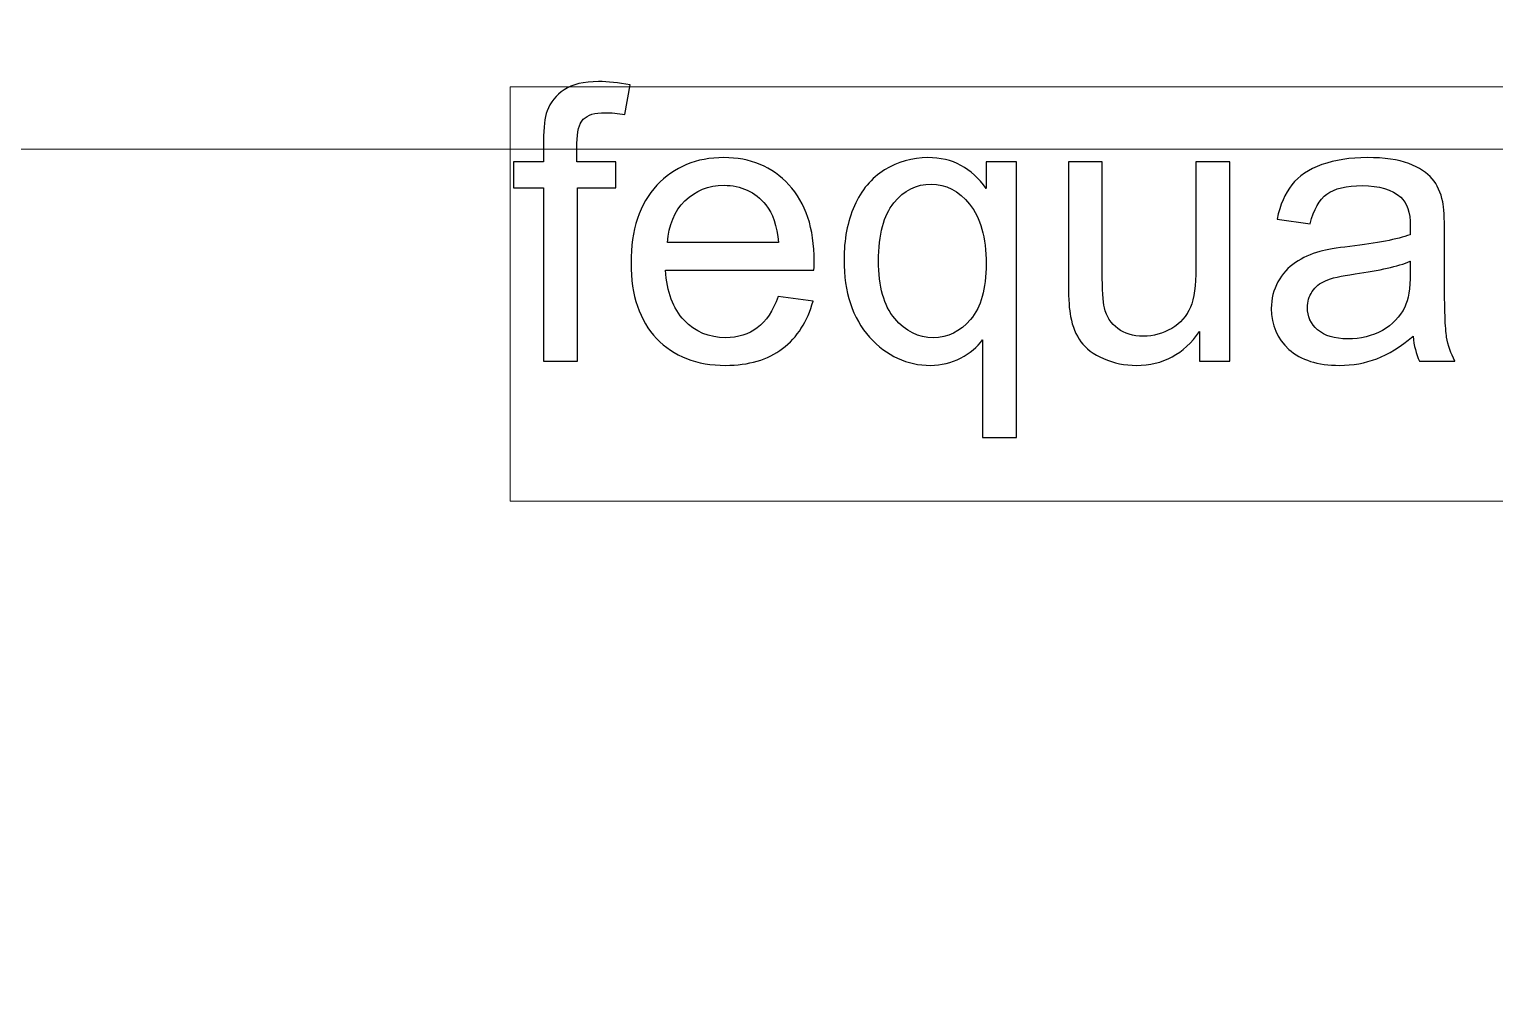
# Model space of a CAD drawing. Header units: centimetres. Extents: x -29.7 to 21.6, y -14.4 to 13.7.
# Drawn here: x -15.768 to -14.474, y -3.892 to -3.034 of the extents above; entities that cross this region are included whole.
import ezdxf

# ---------------------------------------------------------------- set-up
doc = ezdxf.new("R2010")
doc.units = ezdxf.units.CM
doc.header["$MEASUREMENT"] = 0
doc.layers.add('Layer 1', color=7, linetype='Continuous')

msp = doc.modelspace()

# ---------------------------------------------------------------- linework, layer by layer
at = {"layer": 'Layer 1', "color": 1, "lineweight": 9}
for points, knots in [([(-19.38621, -4.44965), (-19.38621, -4.44965), (-19.38621, -0.46166), (-19.38621, -0.46166), (-19.38621, -0.46166), (-19.38621, -0.46166), (-9.41625, -0.46166), (-9.41625, -0.46166), (-9.41625, -0.46166), (-9.41625, -0.46166), (-9.41625, -4.44965), (-9.41625, -4.44965)], [0, 0, 0, 0, 0.25, 0.25, 0.25, 0.25, 0.5, 0.5, 0.5, 0.5, 1, 1, 1, 1]), ([(-11.94547, -3.14012), (-11.94547, -3.14012), (-16.42111, -3.14012), (-16.42111, -3.14012), (-16.42111, -3.14012), (-16.42111, -3.14012), (-16.42111, -2.51611), (-16.42111, -2.51611), (-16.42111, -2.51611), (-16.42111, -2.51611), (-11.94547, -2.51611), (-11.94547, -2.51611), (-11.94547, -2.51611), (-11.94547, -2.51611), (-11.94547, -3.14012), (-11.94547, -3.14012)], [0, 0, 0, 0, 0.2, 0.2, 0.2, 0.2, 0.4, 0.4, 0.4, 0.4, 0.6, 0.6, 0.6, 0.6, 1, 1, 1, 1]), ([(-11.94547, -3.14012), (-11.94547, -3.14012), (-16.42111, -3.14012), (-16.42111, -3.14012), (-16.42111, -3.14012), (-16.42111, -3.14012), (-16.42111, -2.51611), (-16.42111, -2.51611), (-16.42111, -2.51611), (-16.42111, -2.51611), (-11.94547, -2.51611), (-11.94547, -2.51611), (-11.94547, -2.51611), (-11.94547, -2.51611), (-11.94547, -3.14012), (-11.94547, -3.14012)], [0, 0, 0, 0, 0.2, 0.2, 0.2, 0.2, 0.4, 0.4, 0.4, 0.4, 0.6, 0.6, 0.6, 0.6, 1, 1, 1, 1]), ([(-13.36212, -3.45088), (-13.36212, -3.45088), (-15.34359, -3.45088), (-15.34359, -3.45088), (-15.34359, -3.45088), (-15.34359, -3.45088), (-15.34359, -3.08514), (-15.34359, -3.08514), (-15.34359, -3.08514), (-15.34359, -3.08514), (-13.36212, -3.08514), (-13.36212, -3.08514), (-13.36212, -3.08514), (-13.36212, -3.08514), (-13.36212, -3.45088), (-13.36212, -3.45088)], [0, 0, 0, 0, 0.2, 0.2, 0.2, 0.2, 0.4, 0.4, 0.4, 0.4, 0.6, 0.6, 0.6, 0.6, 1, 1, 1, 1]), ([(-13.36212, -3.45088), (-13.36212, -3.45088), (-15.34359, -3.45088), (-15.34359, -3.45088), (-15.34359, -3.45088), (-15.34359, -3.45088), (-15.34359, -3.08514), (-15.34359, -3.08514), (-15.34359, -3.08514), (-15.34359, -3.08514), (-13.36212, -3.08514), (-13.36212, -3.08514), (-13.36212, -3.08514), (-13.36212, -3.08514), (-13.36212, -3.45088), (-13.36212, -3.45088)], [0, 0, 0, 0, 0.2, 0.2, 0.2, 0.2, 0.4, 0.4, 0.4, 0.4, 0.6, 0.6, 0.6, 0.6, 1, 1, 1, 1]), ([(-15.3141, -3.32715), (-15.3141, -3.32715), (-15.3141, -3.17427), (-15.3141, -3.17427), (-15.3141, -3.17427), (-15.3141, -3.17427), (-15.34054, -3.17427), (-15.34054, -3.17427), (-15.34054, -3.17427), (-15.34054, -3.17427), (-15.34054, -3.15122), (-15.34054, -3.15122), (-15.34054, -3.15122), (-15.34054, -3.15122), (-15.3141, -3.15122), (-15.3141, -3.15122), (-15.3141, -3.15122), (-15.3141, -3.15122), (-15.3141, -3.13258), (-15.3141, -3.13258), (-15.3141, -3.13258), (-15.3141, -3.12077), (-15.31308, -3.11201), (-15.31099, -3.1063), (-15.31099, -3.1063), (-15.30811, -3.09862), (-15.30314, -3.09235), (-15.29591, -3.08755), (-15.29591, -3.08755), (-15.28873, -3.08275), (-15.27862, -3.08037), (-15.26562, -3.08037), (-15.26562, -3.08037), (-15.25721, -3.08037), (-15.24794, -3.08139), (-15.23777, -3.08337), (-15.23777, -3.08337), (-15.23777, -3.08337), (-15.24223, -3.10947), (-15.24223, -3.10947), (-15.24223, -3.10947), (-15.24845, -3.10839), (-15.25427, -3.10783), (-15.25981, -3.10783), (-15.25981, -3.10783), (-15.26884, -3.10783), (-15.27523, -3.10975), (-15.27901, -3.11359), (-15.27901, -3.11359), (-15.28274, -3.11743), (-15.28461, -3.12461), (-15.28461, -3.13512), (-15.28461, -3.13512), (-15.28461, -3.13512), (-15.28461, -3.15122), (-15.28461, -3.15122), (-15.28461, -3.15122), (-15.28461, -3.15122), (-15.25037, -3.15122), (-15.25037, -3.15122), (-15.25037, -3.15122), (-15.25037, -3.15122), (-15.25037, -3.17427), (-15.25037, -3.17427), (-15.25037, -3.17427), (-15.25037, -3.17427), (-15.28427, -3.17427), (-15.28427, -3.17427), (-15.28427, -3.17427), (-15.28427, -3.17427), (-15.28427, -3.32715), (-15.28427, -3.32715), (-15.28427, -3.32715), (-15.28427, -3.32715), (-15.3141, -3.32715), (-15.3141, -3.32715)], [0, 0, 0, 0, 0.05, 0.05, 0.05, 0.05, 0.1, 0.1, 0.1, 0.1, 0.15, 0.15, 0.15, 0.15, 0.2, 0.2, 0.2, 0.2, 0.25, 0.25, 0.25, 0.25, 0.3, 0.3, 0.3, 0.3, 0.35, 0.35, 0.35, 0.35, 0.4, 0.4, 0.4, 0.4, 0.45, 0.45, 0.45, 0.45, 0.5, 0.5, 0.5, 0.5, 0.55, 0.55, 0.55, 0.55, 0.6, 0.6, 0.6, 0.6, 0.65, 0.65, 0.65, 0.65, 0.7, 0.7, 0.7, 0.7, 0.75, 0.75, 0.75, 0.75, 0.8, 0.8, 0.8, 0.8, 0.85, 0.85, 0.85, 0.85, 0.9, 0.9, 0.9, 0.9, 1, 1, 1, 1]), ([(-15.10704, -3.2702), (-15.10704, -3.2702), (-15.07619, -3.27427), (-15.07619, -3.27427), (-15.07619, -3.27427), (-15.08099, -3.29218), (-15.08998, -3.30613), (-15.10308, -3.31602), (-15.10308, -3.31602), (-15.11619, -3.32591), (-15.13291, -3.33088), (-15.15331, -3.33088), (-15.15331, -3.33088), (-15.17896, -3.33088), (-15.1993, -3.32297), (-15.21433, -3.30715), (-15.21433, -3.30715), (-15.22935, -3.29139), (-15.23687, -3.26918), (-15.23687, -3.24065), (-15.23687, -3.24065), (-15.23687, -3.21116), (-15.2293, -3.18822), (-15.2141, -3.17195), (-15.2141, -3.17195), (-15.1989, -3.15563), (-15.17918, -3.14749), (-15.15495, -3.14749), (-15.15495, -3.14749), (-15.1315, -3.14749), (-15.11235, -3.15546), (-15.09749, -3.17145), (-15.09749, -3.17145), (-15.08263, -3.18743), (-15.07517, -3.20992), (-15.07517, -3.2389), (-15.07517, -3.2389), (-15.07517, -3.24065), (-15.07523, -3.24331), (-15.07534, -3.24681), (-15.07534, -3.24681), (-15.07534, -3.24681), (-15.20636, -3.24681), (-15.20636, -3.24681), (-15.20636, -3.24681), (-15.20523, -3.26608), (-15.19981, -3.28088), (-15.18998, -3.29111), (-15.18998, -3.29111), (-15.1802, -3.30133), (-15.16794, -3.30647), (-15.15331, -3.30647), (-15.15331, -3.30647), (-15.14241, -3.30647), (-15.13308, -3.30359), (-15.1254, -3.29783), (-15.1254, -3.29783), (-15.11766, -3.29207), (-15.11156, -3.28286), (-15.10704, -3.2702)], [0, 0, 0, 0, 0.0625, 0.0625, 0.0625, 0.0625, 0.125, 0.125, 0.125, 0.125, 0.1875, 0.1875, 0.1875, 0.1875, 0.25, 0.25, 0.25, 0.25, 0.3125, 0.3125, 0.3125, 0.3125, 0.375, 0.375, 0.375, 0.375, 0.4375, 0.4375, 0.4375, 0.4375, 0.5, 0.5, 0.5, 0.5, 0.5625, 0.5625, 0.5625, 0.5625, 0.625, 0.625, 0.625, 0.625, 0.6875, 0.6875, 0.6875, 0.6875, 0.75, 0.75, 0.75, 0.75, 0.8125, 0.8125, 0.8125, 0.8125, 0.875, 0.875, 0.875, 0.875, 1, 1, 1, 1]), ([(-14.92647, -3.39461), (-14.92647, -3.39461), (-14.92647, -3.30828), (-14.92647, -3.30828), (-14.92647, -3.30828), (-14.93111, -3.31478), (-14.9376, -3.32014), (-14.94591, -3.32444), (-14.94591, -3.32444), (-14.95421, -3.32873), (-14.96308, -3.33088), (-14.97246, -3.33088), (-14.97246, -3.33088), (-14.99331, -3.33088), (-15.01122, -3.32257), (-15.0263, -3.30591), (-15.0263, -3.30591), (-15.04133, -3.2893), (-15.04885, -3.26647), (-15.04885, -3.23755), (-15.04885, -3.23755), (-15.04885, -3.21992), (-15.0458, -3.2041), (-15.03969, -3.19009), (-15.03969, -3.19009), (-15.03354, -3.17613), (-15.02467, -3.16551), (-15.01303, -3.15834), (-15.01303, -3.15834), (-15.00139, -3.15111), (-14.98862, -3.14749), (-14.97472, -3.14749), (-14.97472, -3.14749), (-14.95297, -3.14749), (-14.93591, -3.15659), (-14.92342, -3.17483), (-14.92342, -3.17483), (-14.92342, -3.17483), (-14.92342, -3.15122), (-14.92342, -3.15122), (-14.92342, -3.15122), (-14.92342, -3.15122), (-14.89664, -3.15122), (-14.89664, -3.15122), (-14.89664, -3.15122), (-14.89664, -3.15122), (-14.89664, -3.39461), (-14.89664, -3.39461), (-14.89664, -3.39461), (-14.89664, -3.39461), (-14.92647, -3.39461), (-14.92647, -3.39461)], [0, 0, 0, 0, 0.0714286, 0.0714286, 0.0714286, 0.0714286, 0.1428571, 0.1428571, 0.1428571, 0.1428571, 0.2142857, 0.2142857, 0.2142857, 0.2142857, 0.2857143, 0.2857143, 0.2857143, 0.2857143, 0.3571429, 0.3571429, 0.3571429, 0.3571429, 0.4285714, 0.4285714, 0.4285714, 0.4285714, 0.5, 0.5, 0.5, 0.5, 0.5714286, 0.5714286, 0.5714286, 0.5714286, 0.6428571, 0.6428571, 0.6428571, 0.6428571, 0.7142857, 0.7142857, 0.7142857, 0.7142857, 0.7857143, 0.7857143, 0.7857143, 0.7857143, 0.8571429, 0.8571429, 0.8571429, 0.8571429, 1, 1, 1, 1]), ([(-14.73506, -3.32715), (-14.73506, -3.32715), (-14.73506, -3.30099), (-14.73506, -3.30099), (-14.73506, -3.30099), (-14.74874, -3.32094), (-14.76727, -3.33088), (-14.79071, -3.33088), (-14.79071, -3.33088), (-14.80105, -3.33088), (-14.81071, -3.3289), (-14.8197, -3.32495), (-14.8197, -3.32495), (-14.82868, -3.32094), (-14.83534, -3.31596), (-14.83969, -3.30998), (-14.83969, -3.30998), (-14.84405, -3.30393), (-14.8471, -3.29659), (-14.84885, -3.28788), (-14.84885, -3.28788), (-14.85003, -3.28201), (-14.85066, -3.27274), (-14.85066, -3.26009), (-14.85066, -3.26009), (-14.85066, -3.26009), (-14.85066, -3.15122), (-14.85066, -3.15122), (-14.85066, -3.15122), (-14.85066, -3.15122), (-14.82083, -3.15122), (-14.82083, -3.15122), (-14.82083, -3.15122), (-14.82083, -3.15122), (-14.82083, -3.24856), (-14.82083, -3.24856), (-14.82083, -3.24856), (-14.82083, -3.2641), (-14.8202, -3.27461), (-14.81902, -3.27998), (-14.81902, -3.27998), (-14.81715, -3.28783), (-14.8132, -3.29393), (-14.8071, -3.29839), (-14.8071, -3.29839), (-14.80105, -3.30286), (-14.79359, -3.30512), (-14.78467, -3.30512), (-14.78467, -3.30512), (-14.77574, -3.30512), (-14.76738, -3.30286), (-14.75958, -3.29828), (-14.75958, -3.29828), (-14.75179, -3.2937), (-14.74625, -3.28743), (-14.74297, -3.27958), (-14.74297, -3.27958), (-14.73975, -3.27173), (-14.73811, -3.26026), (-14.73811, -3.24529), (-14.73811, -3.24529), (-14.73811, -3.24529), (-14.73811, -3.15122), (-14.73811, -3.15122), (-14.73811, -3.15122), (-14.73811, -3.15122), (-14.70828, -3.15122), (-14.70828, -3.15122), (-14.70828, -3.15122), (-14.70828, -3.15122), (-14.70828, -3.32715), (-14.70828, -3.32715), (-14.70828, -3.32715), (-14.70828, -3.32715), (-14.73506, -3.32715), (-14.73506, -3.32715)], [0, 0, 0, 0, 0.05, 0.05, 0.05, 0.05, 0.1, 0.1, 0.1, 0.1, 0.15, 0.15, 0.15, 0.15, 0.2, 0.2, 0.2, 0.2, 0.25, 0.25, 0.25, 0.25, 0.3, 0.3, 0.3, 0.3, 0.35, 0.35, 0.35, 0.35, 0.4, 0.4, 0.4, 0.4, 0.45, 0.45, 0.45, 0.45, 0.5, 0.5, 0.5, 0.5, 0.55, 0.55, 0.55, 0.55, 0.6, 0.6, 0.6, 0.6, 0.65, 0.65, 0.65, 0.65, 0.7, 0.7, 0.7, 0.7, 0.75, 0.75, 0.75, 0.75, 0.8, 0.8, 0.8, 0.8, 0.85, 0.85, 0.85, 0.85, 0.9, 0.9, 0.9, 0.9, 1, 1, 1, 1]), ([(-14.54653, -3.30512), (-14.55761, -3.31455), (-14.56828, -3.32116), (-14.57851, -3.32506), (-14.57851, -3.32506), (-14.58874, -3.32896), (-14.5997, -3.33088), (-14.61145, -3.33088), (-14.61145, -3.33088), (-14.63077, -3.33088), (-14.64563, -3.32619), (-14.65602, -3.31675), (-14.65602, -3.31675), (-14.66642, -3.30738), (-14.67162, -3.29534), (-14.67162, -3.28071), (-14.67162, -3.28071), (-14.67162, -3.27212), (-14.66964, -3.26427), (-14.66574, -3.25715), (-14.66574, -3.25715), (-14.66179, -3.25003), (-14.65665, -3.24438), (-14.65032, -3.24009), (-14.65032, -3.24009), (-14.64393, -3.23579), (-14.63681, -3.23252), (-14.62885, -3.23031), (-14.62885, -3.23031), (-14.62297, -3.22879), (-14.6141, -3.22732), (-14.6023, -3.22585), (-14.6023, -3.22585), (-14.57823, -3.22303), (-14.56043, -3.21958), (-14.54908, -3.21563), (-14.54908, -3.21563), (-14.54896, -3.21156), (-14.54891, -3.20896), (-14.54891, -3.20789), (-14.54891, -3.20789), (-14.54891, -3.1958), (-14.55173, -3.18726), (-14.55738, -3.18229), (-14.55738, -3.18229), (-14.56501, -3.17557), (-14.57636, -3.17224), (-14.59139, -3.17224), (-14.59139, -3.17224), (-14.60546, -3.17224), (-14.61585, -3.17472), (-14.62252, -3.17964), (-14.62252, -3.17964), (-14.62924, -3.18455), (-14.63416, -3.19325), (-14.63738, -3.2058), (-14.63738, -3.2058), (-14.63738, -3.2058), (-14.66653, -3.20173), (-14.66653, -3.20173), (-14.66653, -3.20173), (-14.66388, -3.18924), (-14.65953, -3.17913), (-14.65342, -3.17145), (-14.65342, -3.17145), (-14.64732, -3.16376), (-14.63851, -3.15789), (-14.62698, -3.15371), (-14.62698, -3.15371), (-14.61552, -3.14958), (-14.60213, -3.14749), (-14.58698, -3.14749), (-14.58698, -3.14749), (-14.57196, -3.14749), (-14.5597, -3.14924), (-14.55026, -3.1528), (-14.55026, -3.1528), (-14.54088, -3.15636), (-14.53393, -3.16077), (-14.52953, -3.16613), (-14.52953, -3.16613), (-14.52512, -3.1715), (-14.52201, -3.17828), (-14.52021, -3.18647), (-14.52021, -3.18647), (-14.51925, -3.19156), (-14.51874, -3.20071), (-14.51874, -3.21387), (-14.51874, -3.21387), (-14.51874, -3.21387), (-14.51874, -3.25342), (-14.51874, -3.25342), (-14.51874, -3.25342), (-14.51874, -3.28105), (-14.51812, -3.29851), (-14.51687, -3.30591), (-14.51687, -3.30591), (-14.51569, -3.31331), (-14.5132, -3.32037), (-14.50958, -3.32715), (-14.50958, -3.32715), (-14.50958, -3.32715), (-14.54077, -3.32715), (-14.54077, -3.32715), (-14.54077, -3.32715), (-14.54376, -3.32088), (-14.54569, -3.31353), (-14.54653, -3.30512)], [0, 0, 0, 0, 0.0357143, 0.0357143, 0.0357143, 0.0357143, 0.0714286, 0.0714286, 0.0714286, 0.0714286, 0.1071429, 0.1071429, 0.1071429, 0.1071429, 0.1428571, 0.1428571, 0.1428571, 0.1428571, 0.1785714, 0.1785714, 0.1785714, 0.1785714, 0.2142857, 0.2142857, 0.2142857, 0.2142857, 0.25, 0.25, 0.25, 0.25, 0.2857143, 0.2857143, 0.2857143, 0.2857143, 0.3214286, 0.3214286, 0.3214286, 0.3214286, 0.3571429, 0.3571429, 0.3571429, 0.3571429, 0.3928571, 0.3928571, 0.3928571, 0.3928571, 0.4285714, 0.4285714, 0.4285714, 0.4285714, 0.4642857, 0.4642857, 0.4642857, 0.4642857, 0.5, 0.5, 0.5, 0.5, 0.5357143, 0.5357143, 0.5357143, 0.5357143, 0.5714286, 0.5714286, 0.5714286, 0.5714286, 0.6071429, 0.6071429, 0.6071429, 0.6071429, 0.6428571, 0.6428571, 0.6428571, 0.6428571, 0.6785714, 0.6785714, 0.6785714, 0.6785714, 0.7142857, 0.7142857, 0.7142857, 0.7142857, 0.75, 0.75, 0.75, 0.75, 0.7857143, 0.7857143, 0.7857143, 0.7857143, 0.8214286, 0.8214286, 0.8214286, 0.8214286, 0.8571429, 0.8571429, 0.8571429, 0.8571429, 0.8928571, 0.8928571, 0.8928571, 0.8928571, 0.9285714, 0.9285714, 0.9285714, 0.9285714, 1, 1, 1, 1]), ([(-15.20466, -3.22241), (-15.20466, -3.22241), (-15.1067, -3.22241), (-15.1067, -3.22241), (-15.1067, -3.22241), (-15.108, -3.2076), (-15.11178, -3.19653), (-15.11794, -3.18913), (-15.11794, -3.18913), (-15.12738, -3.17766), (-15.13969, -3.1719), (-15.15478, -3.1719), (-15.15478, -3.1719), (-15.16845, -3.1719), (-15.17992, -3.17647), (-15.18924, -3.18563), (-15.18924, -3.18563), (-15.19851, -3.19478), (-15.20365, -3.20704), (-15.20466, -3.22241)], [0, 0, 0, 0, 0.1666667, 0.1666667, 0.1666667, 0.1666667, 0.3333333, 0.3333333, 0.3333333, 0.3333333, 0.5, 0.5, 0.5, 0.5, 0.6666667, 0.6666667, 0.6666667, 0.6666667, 1, 1, 1, 1]), ([(-15.01834, -3.23868), (-15.01834, -3.26127), (-15.01359, -3.27822), (-15.0041, -3.28952), (-15.0041, -3.28952), (-14.99461, -3.30082), (-14.98325, -3.30647), (-14.96998, -3.30647), (-14.96998, -3.30647), (-14.95727, -3.30647), (-14.94636, -3.30111), (-14.93715, -3.29037), (-14.93715, -3.29037), (-14.928, -3.27958), (-14.92342, -3.26325), (-14.92342, -3.24133), (-14.92342, -3.24133), (-14.92342, -3.21794), (-14.92828, -3.20037), (-14.93794, -3.18856), (-14.93794, -3.18856), (-14.9476, -3.17676), (-14.9589, -3.17088), (-14.97195, -3.17088), (-14.97195, -3.17088), (-14.98489, -3.17088), (-14.99585, -3.17636), (-15.00484, -3.18732), (-15.00484, -3.18732), (-15.01382, -3.19828), (-15.01834, -3.2154), (-15.01834, -3.23868)], [0, 0, 0, 0, 0.1111111, 0.1111111, 0.1111111, 0.1111111, 0.2222222, 0.2222222, 0.2222222, 0.2222222, 0.3333333, 0.3333333, 0.3333333, 0.3333333, 0.4444444, 0.4444444, 0.4444444, 0.4444444, 0.5555556, 0.5555556, 0.5555556, 0.5555556, 0.6666667, 0.6666667, 0.6666667, 0.6666667, 0.7777778, 0.7777778, 0.7777778, 0.7777778, 1, 1, 1, 1]), ([(-14.54891, -3.23902), (-14.55975, -3.24342), (-14.57602, -3.24715), (-14.59772, -3.2502), (-14.59772, -3.2502), (-14.61004, -3.25195), (-14.61874, -3.25393), (-14.62382, -3.25613), (-14.62382, -3.25613), (-14.62891, -3.25834), (-14.6328, -3.26156), (-14.63557, -3.26574), (-14.63557, -3.26574), (-14.63834, -3.26998), (-14.63975, -3.27466), (-14.63975, -3.27986), (-14.63975, -3.27986), (-14.63975, -3.28772), (-14.63676, -3.29433), (-14.63071, -3.29958), (-14.63071, -3.29958), (-14.62467, -3.30483), (-14.61585, -3.30749), (-14.60427, -3.30749), (-14.60427, -3.30749), (-14.5928, -3.30749), (-14.58258, -3.305), (-14.5736, -3.29998), (-14.5736, -3.29998), (-14.56467, -3.295), (-14.55806, -3.28817), (-14.55388, -3.27952), (-14.55388, -3.27952), (-14.55066, -3.2728), (-14.54908, -3.26291), (-14.54908, -3.24986), (-14.54908, -3.24986), (-14.54908, -3.24986), (-14.54891, -3.23902), (-14.54891, -3.23902)], [0, 0, 0, 0, 0.0909091, 0.0909091, 0.0909091, 0.0909091, 0.1818182, 0.1818182, 0.1818182, 0.1818182, 0.2727273, 0.2727273, 0.2727273, 0.2727273, 0.3636364, 0.3636364, 0.3636364, 0.3636364, 0.4545455, 0.4545455, 0.4545455, 0.4545455, 0.5454545, 0.5454545, 0.5454545, 0.5454545, 0.6363636, 0.6363636, 0.6363636, 0.6363636, 0.7272727, 0.7272727, 0.7272727, 0.7272727, 0.8181818, 0.8181818, 0.8181818, 0.8181818, 1, 1, 1, 1])]:
    msp.add_open_spline(points, degree=3, knots=knots, dxfattribs=at)
at = {"layer": 'Layer 1', "color": 250}
for points, knots in [([(-15.3141, -3.32715), (-15.3141, -3.32715), (-15.3141, -3.17427), (-15.3141, -3.17427), (-15.3141, -3.17427), (-15.3141, -3.17427), (-15.34054, -3.17427), (-15.34054, -3.17427), (-15.34054, -3.17427), (-15.34054, -3.17427), (-15.34054, -3.15122), (-15.34054, -3.15122), (-15.34054, -3.15122), (-15.34054, -3.15122), (-15.3141, -3.15122), (-15.3141, -3.15122), (-15.3141, -3.15122), (-15.3141, -3.15122), (-15.3141, -3.13258), (-15.3141, -3.13258), (-15.3141, -3.13258), (-15.3141, -3.12077), (-15.31308, -3.11201), (-15.31099, -3.1063), (-15.31099, -3.1063), (-15.30811, -3.09862), (-15.30314, -3.09235), (-15.29591, -3.08755), (-15.29591, -3.08755), (-15.28873, -3.08275), (-15.27862, -3.08037), (-15.26562, -3.08037), (-15.26562, -3.08037), (-15.25721, -3.08037), (-15.24794, -3.08139), (-15.23777, -3.08337), (-15.23777, -3.08337), (-15.23777, -3.08337), (-15.24223, -3.10947), (-15.24223, -3.10947), (-15.24223, -3.10947), (-15.24845, -3.10839), (-15.25427, -3.10783), (-15.25981, -3.10783), (-15.25981, -3.10783), (-15.26884, -3.10783), (-15.27523, -3.10975), (-15.27901, -3.11359), (-15.27901, -3.11359), (-15.28274, -3.11743), (-15.28461, -3.12461), (-15.28461, -3.13512), (-15.28461, -3.13512), (-15.28461, -3.13512), (-15.28461, -3.15122), (-15.28461, -3.15122), (-15.28461, -3.15122), (-15.28461, -3.15122), (-15.25037, -3.15122), (-15.25037, -3.15122), (-15.25037, -3.15122), (-15.25037, -3.15122), (-15.25037, -3.17427), (-15.25037, -3.17427), (-15.25037, -3.17427), (-15.25037, -3.17427), (-15.28427, -3.17427), (-15.28427, -3.17427), (-15.28427, -3.17427), (-15.28427, -3.17427), (-15.28427, -3.32715), (-15.28427, -3.32715), (-15.28427, -3.32715), (-15.28427, -3.32715), (-15.3141, -3.32715), (-15.3141, -3.32715)], [0, 0, 0, 0, 0.05, 0.05, 0.05, 0.05, 0.1, 0.1, 0.1, 0.1, 0.15, 0.15, 0.15, 0.15, 0.2, 0.2, 0.2, 0.2, 0.25, 0.25, 0.25, 0.25, 0.3, 0.3, 0.3, 0.3, 0.35, 0.35, 0.35, 0.35, 0.4, 0.4, 0.4, 0.4, 0.45, 0.45, 0.45, 0.45, 0.5, 0.5, 0.5, 0.5, 0.55, 0.55, 0.55, 0.55, 0.6, 0.6, 0.6, 0.6, 0.65, 0.65, 0.65, 0.65, 0.7, 0.7, 0.7, 0.7, 0.75, 0.75, 0.75, 0.75, 0.8, 0.8, 0.8, 0.8, 0.85, 0.85, 0.85, 0.85, 0.9, 0.9, 0.9, 0.9, 1, 1, 1, 1]), ([(-15.10704, -3.2702), (-15.10704, -3.2702), (-15.07619, -3.27427), (-15.07619, -3.27427), (-15.07619, -3.27427), (-15.08099, -3.29218), (-15.08998, -3.30613), (-15.10308, -3.31602), (-15.10308, -3.31602), (-15.11619, -3.32591), (-15.13291, -3.33088), (-15.15331, -3.33088), (-15.15331, -3.33088), (-15.17896, -3.33088), (-15.1993, -3.32297), (-15.21433, -3.30715), (-15.21433, -3.30715), (-15.22935, -3.29139), (-15.23687, -3.26918), (-15.23687, -3.24065), (-15.23687, -3.24065), (-15.23687, -3.21116), (-15.2293, -3.18822), (-15.2141, -3.17195), (-15.2141, -3.17195), (-15.1989, -3.15563), (-15.17918, -3.14749), (-15.15495, -3.14749), (-15.15495, -3.14749), (-15.1315, -3.14749), (-15.11235, -3.15546), (-15.09749, -3.17145), (-15.09749, -3.17145), (-15.08263, -3.18743), (-15.07517, -3.20992), (-15.07517, -3.2389), (-15.07517, -3.2389), (-15.07517, -3.24065), (-15.07523, -3.24331), (-15.07534, -3.24681), (-15.07534, -3.24681), (-15.07534, -3.24681), (-15.20636, -3.24681), (-15.20636, -3.24681), (-15.20636, -3.24681), (-15.20523, -3.26608), (-15.19981, -3.28088), (-15.18998, -3.29111), (-15.18998, -3.29111), (-15.1802, -3.30133), (-15.16794, -3.30647), (-15.15331, -3.30647), (-15.15331, -3.30647), (-15.14241, -3.30647), (-15.13308, -3.30359), (-15.1254, -3.29783), (-15.1254, -3.29783), (-15.11766, -3.29207), (-15.11156, -3.28286), (-15.10704, -3.2702)], [0, 0, 0, 0, 0.0625, 0.0625, 0.0625, 0.0625, 0.125, 0.125, 0.125, 0.125, 0.1875, 0.1875, 0.1875, 0.1875, 0.25, 0.25, 0.25, 0.25, 0.3125, 0.3125, 0.3125, 0.3125, 0.375, 0.375, 0.375, 0.375, 0.4375, 0.4375, 0.4375, 0.4375, 0.5, 0.5, 0.5, 0.5, 0.5625, 0.5625, 0.5625, 0.5625, 0.625, 0.625, 0.625, 0.625, 0.6875, 0.6875, 0.6875, 0.6875, 0.75, 0.75, 0.75, 0.75, 0.8125, 0.8125, 0.8125, 0.8125, 0.875, 0.875, 0.875, 0.875, 1, 1, 1, 1]), ([(-14.92647, -3.39461), (-14.92647, -3.39461), (-14.92647, -3.30828), (-14.92647, -3.30828), (-14.92647, -3.30828), (-14.93111, -3.31478), (-14.9376, -3.32014), (-14.94591, -3.32444), (-14.94591, -3.32444), (-14.95421, -3.32873), (-14.96308, -3.33088), (-14.97246, -3.33088), (-14.97246, -3.33088), (-14.99331, -3.33088), (-15.01122, -3.32257), (-15.0263, -3.30591), (-15.0263, -3.30591), (-15.04133, -3.2893), (-15.04885, -3.26647), (-15.04885, -3.23755), (-15.04885, -3.23755), (-15.04885, -3.21992), (-15.0458, -3.2041), (-15.03969, -3.19009), (-15.03969, -3.19009), (-15.03354, -3.17613), (-15.02467, -3.16551), (-15.01303, -3.15834), (-15.01303, -3.15834), (-15.00139, -3.15111), (-14.98862, -3.14749), (-14.97472, -3.14749), (-14.97472, -3.14749), (-14.95297, -3.14749), (-14.93591, -3.15659), (-14.92342, -3.17483), (-14.92342, -3.17483), (-14.92342, -3.17483), (-14.92342, -3.15122), (-14.92342, -3.15122), (-14.92342, -3.15122), (-14.92342, -3.15122), (-14.89664, -3.15122), (-14.89664, -3.15122), (-14.89664, -3.15122), (-14.89664, -3.15122), (-14.89664, -3.39461), (-14.89664, -3.39461), (-14.89664, -3.39461), (-14.89664, -3.39461), (-14.92647, -3.39461), (-14.92647, -3.39461)], [0, 0, 0, 0, 0.0714286, 0.0714286, 0.0714286, 0.0714286, 0.1428571, 0.1428571, 0.1428571, 0.1428571, 0.2142857, 0.2142857, 0.2142857, 0.2142857, 0.2857143, 0.2857143, 0.2857143, 0.2857143, 0.3571429, 0.3571429, 0.3571429, 0.3571429, 0.4285714, 0.4285714, 0.4285714, 0.4285714, 0.5, 0.5, 0.5, 0.5, 0.5714286, 0.5714286, 0.5714286, 0.5714286, 0.6428571, 0.6428571, 0.6428571, 0.6428571, 0.7142857, 0.7142857, 0.7142857, 0.7142857, 0.7857143, 0.7857143, 0.7857143, 0.7857143, 0.8571429, 0.8571429, 0.8571429, 0.8571429, 1, 1, 1, 1]), ([(-14.73506, -3.32715), (-14.73506, -3.32715), (-14.73506, -3.30099), (-14.73506, -3.30099), (-14.73506, -3.30099), (-14.74874, -3.32094), (-14.76727, -3.33088), (-14.79071, -3.33088), (-14.79071, -3.33088), (-14.80105, -3.33088), (-14.81071, -3.3289), (-14.8197, -3.32495), (-14.8197, -3.32495), (-14.82868, -3.32094), (-14.83534, -3.31596), (-14.83969, -3.30998), (-14.83969, -3.30998), (-14.84405, -3.30393), (-14.8471, -3.29659), (-14.84885, -3.28788), (-14.84885, -3.28788), (-14.85003, -3.28201), (-14.85066, -3.27274), (-14.85066, -3.26009), (-14.85066, -3.26009), (-14.85066, -3.26009), (-14.85066, -3.15122), (-14.85066, -3.15122), (-14.85066, -3.15122), (-14.85066, -3.15122), (-14.82083, -3.15122), (-14.82083, -3.15122), (-14.82083, -3.15122), (-14.82083, -3.15122), (-14.82083, -3.24856), (-14.82083, -3.24856), (-14.82083, -3.24856), (-14.82083, -3.2641), (-14.8202, -3.27461), (-14.81902, -3.27998), (-14.81902, -3.27998), (-14.81715, -3.28783), (-14.8132, -3.29393), (-14.8071, -3.29839), (-14.8071, -3.29839), (-14.80105, -3.30286), (-14.79359, -3.30512), (-14.78467, -3.30512), (-14.78467, -3.30512), (-14.77574, -3.30512), (-14.76738, -3.30286), (-14.75958, -3.29828), (-14.75958, -3.29828), (-14.75179, -3.2937), (-14.74625, -3.28743), (-14.74297, -3.27958), (-14.74297, -3.27958), (-14.73975, -3.27173), (-14.73811, -3.26026), (-14.73811, -3.24529), (-14.73811, -3.24529), (-14.73811, -3.24529), (-14.73811, -3.15122), (-14.73811, -3.15122), (-14.73811, -3.15122), (-14.73811, -3.15122), (-14.70828, -3.15122), (-14.70828, -3.15122), (-14.70828, -3.15122), (-14.70828, -3.15122), (-14.70828, -3.32715), (-14.70828, -3.32715), (-14.70828, -3.32715), (-14.70828, -3.32715), (-14.73506, -3.32715), (-14.73506, -3.32715)], [0, 0, 0, 0, 0.05, 0.05, 0.05, 0.05, 0.1, 0.1, 0.1, 0.1, 0.15, 0.15, 0.15, 0.15, 0.2, 0.2, 0.2, 0.2, 0.25, 0.25, 0.25, 0.25, 0.3, 0.3, 0.3, 0.3, 0.35, 0.35, 0.35, 0.35, 0.4, 0.4, 0.4, 0.4, 0.45, 0.45, 0.45, 0.45, 0.5, 0.5, 0.5, 0.5, 0.55, 0.55, 0.55, 0.55, 0.6, 0.6, 0.6, 0.6, 0.65, 0.65, 0.65, 0.65, 0.7, 0.7, 0.7, 0.7, 0.75, 0.75, 0.75, 0.75, 0.8, 0.8, 0.8, 0.8, 0.85, 0.85, 0.85, 0.85, 0.9, 0.9, 0.9, 0.9, 1, 1, 1, 1]), ([(-14.54653, -3.30512), (-14.55761, -3.31455), (-14.56828, -3.32116), (-14.57851, -3.32506), (-14.57851, -3.32506), (-14.58874, -3.32896), (-14.5997, -3.33088), (-14.61145, -3.33088), (-14.61145, -3.33088), (-14.63077, -3.33088), (-14.64563, -3.32619), (-14.65602, -3.31675), (-14.65602, -3.31675), (-14.66642, -3.30738), (-14.67162, -3.29534), (-14.67162, -3.28071), (-14.67162, -3.28071), (-14.67162, -3.27212), (-14.66964, -3.26427), (-14.66574, -3.25715), (-14.66574, -3.25715), (-14.66179, -3.25003), (-14.65665, -3.24438), (-14.65032, -3.24009), (-14.65032, -3.24009), (-14.64393, -3.23579), (-14.63681, -3.23252), (-14.62885, -3.23031), (-14.62885, -3.23031), (-14.62297, -3.22879), (-14.6141, -3.22732), (-14.6023, -3.22585), (-14.6023, -3.22585), (-14.57823, -3.22303), (-14.56043, -3.21958), (-14.54908, -3.21563), (-14.54908, -3.21563), (-14.54896, -3.21156), (-14.54891, -3.20896), (-14.54891, -3.20789), (-14.54891, -3.20789), (-14.54891, -3.1958), (-14.55173, -3.18726), (-14.55738, -3.18229), (-14.55738, -3.18229), (-14.56501, -3.17557), (-14.57636, -3.17224), (-14.59139, -3.17224), (-14.59139, -3.17224), (-14.60546, -3.17224), (-14.61585, -3.17472), (-14.62252, -3.17964), (-14.62252, -3.17964), (-14.62924, -3.18455), (-14.63416, -3.19325), (-14.63738, -3.2058), (-14.63738, -3.2058), (-14.63738, -3.2058), (-14.66653, -3.20173), (-14.66653, -3.20173), (-14.66653, -3.20173), (-14.66388, -3.18924), (-14.65953, -3.17913), (-14.65342, -3.17145), (-14.65342, -3.17145), (-14.64732, -3.16376), (-14.63851, -3.15789), (-14.62698, -3.15371), (-14.62698, -3.15371), (-14.61552, -3.14958), (-14.60213, -3.14749), (-14.58698, -3.14749), (-14.58698, -3.14749), (-14.57196, -3.14749), (-14.5597, -3.14924), (-14.55026, -3.1528), (-14.55026, -3.1528), (-14.54088, -3.15636), (-14.53393, -3.16077), (-14.52953, -3.16613), (-14.52953, -3.16613), (-14.52512, -3.1715), (-14.52201, -3.17828), (-14.52021, -3.18647), (-14.52021, -3.18647), (-14.51925, -3.19156), (-14.51874, -3.20071), (-14.51874, -3.21387), (-14.51874, -3.21387), (-14.51874, -3.21387), (-14.51874, -3.25342), (-14.51874, -3.25342), (-14.51874, -3.25342), (-14.51874, -3.28105), (-14.51812, -3.29851), (-14.51687, -3.30591), (-14.51687, -3.30591), (-14.51569, -3.31331), (-14.5132, -3.32037), (-14.50958, -3.32715), (-14.50958, -3.32715), (-14.50958, -3.32715), (-14.54077, -3.32715), (-14.54077, -3.32715), (-14.54077, -3.32715), (-14.54376, -3.32088), (-14.54569, -3.31353), (-14.54653, -3.30512)], [0, 0, 0, 0, 0.0357143, 0.0357143, 0.0357143, 0.0357143, 0.0714286, 0.0714286, 0.0714286, 0.0714286, 0.1071429, 0.1071429, 0.1071429, 0.1071429, 0.1428571, 0.1428571, 0.1428571, 0.1428571, 0.1785714, 0.1785714, 0.1785714, 0.1785714, 0.2142857, 0.2142857, 0.2142857, 0.2142857, 0.25, 0.25, 0.25, 0.25, 0.2857143, 0.2857143, 0.2857143, 0.2857143, 0.3214286, 0.3214286, 0.3214286, 0.3214286, 0.3571429, 0.3571429, 0.3571429, 0.3571429, 0.3928571, 0.3928571, 0.3928571, 0.3928571, 0.4285714, 0.4285714, 0.4285714, 0.4285714, 0.4642857, 0.4642857, 0.4642857, 0.4642857, 0.5, 0.5, 0.5, 0.5, 0.5357143, 0.5357143, 0.5357143, 0.5357143, 0.5714286, 0.5714286, 0.5714286, 0.5714286, 0.6071429, 0.6071429, 0.6071429, 0.6071429, 0.6428571, 0.6428571, 0.6428571, 0.6428571, 0.6785714, 0.6785714, 0.6785714, 0.6785714, 0.7142857, 0.7142857, 0.7142857, 0.7142857, 0.75, 0.75, 0.75, 0.75, 0.7857143, 0.7857143, 0.7857143, 0.7857143, 0.8214286, 0.8214286, 0.8214286, 0.8214286, 0.8571429, 0.8571429, 0.8571429, 0.8571429, 0.8928571, 0.8928571, 0.8928571, 0.8928571, 0.9285714, 0.9285714, 0.9285714, 0.9285714, 1, 1, 1, 1]), ([(-15.20466, -3.22241), (-15.20466, -3.22241), (-15.1067, -3.22241), (-15.1067, -3.22241), (-15.1067, -3.22241), (-15.108, -3.2076), (-15.11178, -3.19653), (-15.11794, -3.18913), (-15.11794, -3.18913), (-15.12738, -3.17766), (-15.13969, -3.1719), (-15.15478, -3.1719), (-15.15478, -3.1719), (-15.16845, -3.1719), (-15.17992, -3.17647), (-15.18924, -3.18563), (-15.18924, -3.18563), (-15.19851, -3.19478), (-15.20365, -3.20704), (-15.20466, -3.22241)], [0, 0, 0, 0, 0.1666667, 0.1666667, 0.1666667, 0.1666667, 0.3333333, 0.3333333, 0.3333333, 0.3333333, 0.5, 0.5, 0.5, 0.5, 0.6666667, 0.6666667, 0.6666667, 0.6666667, 1, 1, 1, 1]), ([(-15.01834, -3.23868), (-15.01834, -3.26127), (-15.01359, -3.27822), (-15.0041, -3.28952), (-15.0041, -3.28952), (-14.99461, -3.30082), (-14.98325, -3.30647), (-14.96998, -3.30647), (-14.96998, -3.30647), (-14.95727, -3.30647), (-14.94636, -3.30111), (-14.93715, -3.29037), (-14.93715, -3.29037), (-14.928, -3.27958), (-14.92342, -3.26325), (-14.92342, -3.24133), (-14.92342, -3.24133), (-14.92342, -3.21794), (-14.92828, -3.20037), (-14.93794, -3.18856), (-14.93794, -3.18856), (-14.9476, -3.17676), (-14.9589, -3.17088), (-14.97195, -3.17088), (-14.97195, -3.17088), (-14.98489, -3.17088), (-14.99585, -3.17636), (-15.00484, -3.18732), (-15.00484, -3.18732), (-15.01382, -3.19828), (-15.01834, -3.2154), (-15.01834, -3.23868)], [0, 0, 0, 0, 0.1111111, 0.1111111, 0.1111111, 0.1111111, 0.2222222, 0.2222222, 0.2222222, 0.2222222, 0.3333333, 0.3333333, 0.3333333, 0.3333333, 0.4444444, 0.4444444, 0.4444444, 0.4444444, 0.5555556, 0.5555556, 0.5555556, 0.5555556, 0.6666667, 0.6666667, 0.6666667, 0.6666667, 0.7777778, 0.7777778, 0.7777778, 0.7777778, 1, 1, 1, 1]), ([(-14.54891, -3.23902), (-14.55975, -3.24342), (-14.57602, -3.24715), (-14.59772, -3.2502), (-14.59772, -3.2502), (-14.61004, -3.25195), (-14.61874, -3.25393), (-14.62382, -3.25613), (-14.62382, -3.25613), (-14.62891, -3.25834), (-14.6328, -3.26156), (-14.63557, -3.26574), (-14.63557, -3.26574), (-14.63834, -3.26998), (-14.63975, -3.27466), (-14.63975, -3.27986), (-14.63975, -3.27986), (-14.63975, -3.28772), (-14.63676, -3.29433), (-14.63071, -3.29958), (-14.63071, -3.29958), (-14.62467, -3.30483), (-14.61585, -3.30749), (-14.60427, -3.30749), (-14.60427, -3.30749), (-14.5928, -3.30749), (-14.58258, -3.305), (-14.5736, -3.29998), (-14.5736, -3.29998), (-14.56467, -3.295), (-14.55806, -3.28817), (-14.55388, -3.27952), (-14.55388, -3.27952), (-14.55066, -3.2728), (-14.54908, -3.26291), (-14.54908, -3.24986), (-14.54908, -3.24986), (-14.54908, -3.24986), (-14.54891, -3.23902), (-14.54891, -3.23902)], [0, 0, 0, 0, 0.0909091, 0.0909091, 0.0909091, 0.0909091, 0.1818182, 0.1818182, 0.1818182, 0.1818182, 0.2727273, 0.2727273, 0.2727273, 0.2727273, 0.3636364, 0.3636364, 0.3636364, 0.3636364, 0.4545455, 0.4545455, 0.4545455, 0.4545455, 0.5454545, 0.5454545, 0.5454545, 0.5454545, 0.6363636, 0.6363636, 0.6363636, 0.6363636, 0.7272727, 0.7272727, 0.7272727, 0.7272727, 0.8181818, 0.8181818, 0.8181818, 0.8181818, 1, 1, 1, 1])]:
    msp.add_open_spline(points, degree=3, knots=knots, dxfattribs=at)

doc.saveas('drawing.dxf')
